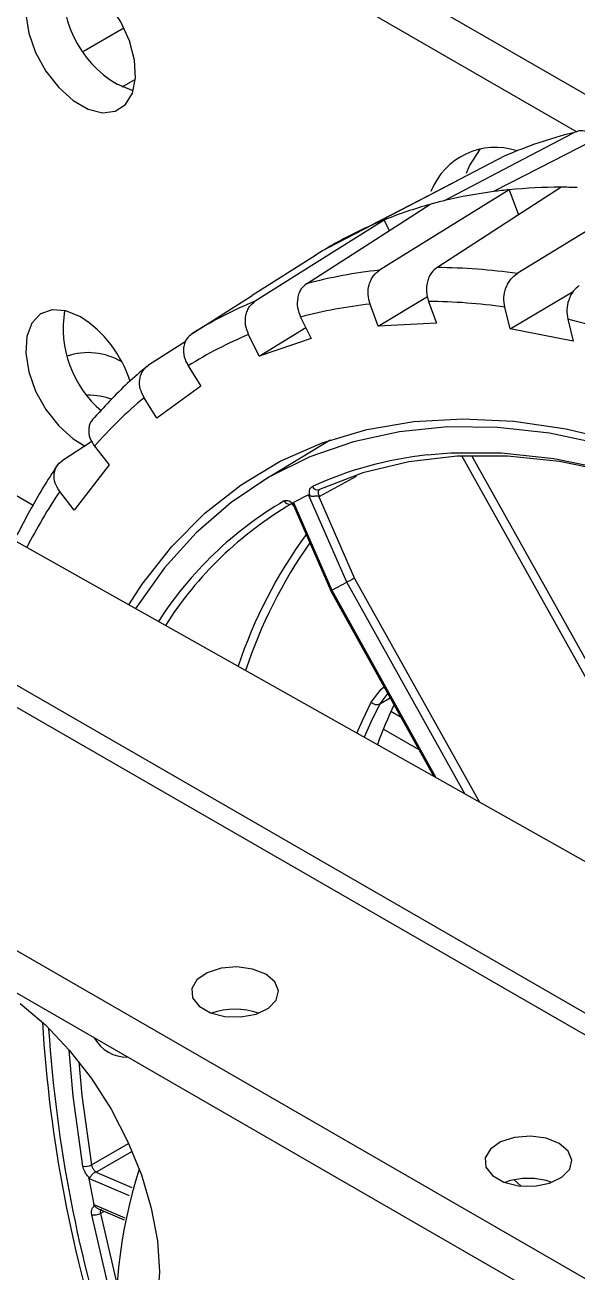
# Model space of a CAD drawing. Header units: inches. Extents: x 0 to 11, y 0 to 8.4.
# Drawn here: x 7.3907 to 7.5016, y 4.7893 to 5.04 of the extents above; entities that cross this region are included whole.
import ezdxf

# ---------------------------------------------------------------- set-up
doc = ezdxf.new("R2010")
doc.units = ezdxf.units.IN
doc.header["$MEASUREMENT"] = 0

msp = doc.modelspace()

# ---------------------------------------------------------------- linework, layer by layer
at = {"color": 7, "linetype": 'Continuous', "lineweight": 25}
for p, q in [((5.805050289265672, 5.76829356582965), (7.675936981155074, 4.688253667897538)), ((5.805050289265672, 5.759787932372507), (7.675936981155074, 4.679748034440395)), ((7.605472245421931, 4.782284073149992), (5.959387781614672, 5.732548407160833)), ((5.955605012314756, 5.730364660926336), (7.601689476122015, 4.780100326915495)), ((7.071949938891388, 5.275046998270122), (7.512685878350879, 5.020615556145726)), ((7.071949938891388, 5.266541364812979), (7.501545650770402, 5.018541039180659)), ((7.093930112638047, 5.102380478914331), (7.535066228516031, 4.85385824158443)), ((7.392363729972356, 4.943430639341283), (7.193884908856818, 5.058010023880454)), ((7.402434003289337, 5.03473390895457), (7.410578167671347, 5.03943543497751)), ((7.410195030808293, 5.027596034542845), (7.412878268858976, 5.029145034898106)), ((7.487931720565426, 5.006884465389009), (7.489784182914621, 5.001865767743525)), ((7.462799453334448, 5.000804376077691), (7.463847582303456, 4.998674554416458)), ((7.449221790303596, 4.993825297495973), (7.436352559960062, 4.98564338271596)), ((7.424199929749387, 4.977916528488401), (7.436342915628102, 4.985637168108527)), ((7.461619314377094, 4.979470371295672), (7.471502817597308, 4.985457724419342)), ((7.488126670416078, 4.978902999060723), (7.500780492757947, 4.986446083819541)), ((7.461619314377094, 4.979470371295672), (7.459989093230027, 4.983886972278659)), ((7.471708470530309, 4.984451794649701), (7.473338691677378, 4.980035193666713)), ((7.488126670416078, 4.978902999060723), (7.487043845494144, 4.983277690390985)), ((7.446041404025884, 4.981301553296396), (7.448169487953463, 4.976977238846643)), ((7.473338691677378, 4.980035193666713), (7.461619314377094, 4.979470371295672)), ((7.499687473508507, 4.980847591927089), (7.50077029843044, 4.976472900596826)), ((7.437730448716237, 4.973434657482595), (7.435602364788657, 4.977758971932346)), ((7.437730448716237, 4.973434657482594), (7.447083397272211, 4.97918419956178)), ((7.50077029843044, 4.976472900596826), (7.488126670416078, 4.978902999060723)), ((7.422895775881642, 4.976330565572689), (7.415481897758342, 4.971593390094831)), ((7.448169487953464, 4.976977238846643), (7.437730448716237, 4.973434657482594)), ((7.423466154822804, 4.971492586356595), (7.426027440777618, 4.967391950546425)), ((7.426027440777618, 4.967391950546425), (7.417185924528263, 4.960979249731482)), ((7.417185924528263, 4.960979249731482), (7.414624638573449, 4.965079885541651)), ((7.404153016358721, 4.956263274325194), (7.398154755618766, 4.952392015469916)), ((7.404668660444478, 4.955322934327189), (7.407585325048863, 4.95157057290067)), ((7.451996625944448, 4.956556632369217), (7.438512293671757, 4.948383113276505)), ((7.526114635239749, 4.86795189936984), (7.478425331132933, 4.953388699712002)), ((7.48036215381939, 4.953457175396408), (7.52855607097637, 4.867116345833765)), ((7.407585325048863, 4.95157057290067), (7.400609976784593, 4.942482599304113)), ((7.457174188354855, 4.949244902752429), (7.449821580782425, 4.945215780471665)), ((7.400609976784593, 4.942482599304113), (7.397693312180207, 4.946234960730629)), ((7.447655974086087, 4.945557362885339), (7.444638897035284, 4.943999531555354)), ((7.455305337312867, 4.927967687351518), (7.447655974086087, 4.945557362885339)), ((7.449821580782425, 4.945215780471665), (7.449782432768338, 4.944990736758295)), ((7.449782432768338, 4.944990736758295), (7.456850696743068, 4.928737296280056)), ((7.444638897035284, 4.943999531555354), (7.452288260262064, 4.926409856021533)), ((7.444697591636367, 4.943291203030763), (7.452110138444572, 4.926246085761507)), ((7.452288340323114, 4.92640989736009), (7.455305257251816, 4.927967646012959)), ((7.455305257251816, 4.927967646012959), (7.455305337312867, 4.927967687351518)), ((7.479059941963768, 4.885410424997944), (7.455305257251816, 4.927967646012959)), ((7.456850696743068, 4.928737296280056), (7.481940957447252, 4.883787351329826)), ((7.452079649355997, 4.926312878477045), (7.472835404252054, 4.888917134112842)), ((7.452288260262064, 4.926409856021533), (7.452288340323114, 4.92640989736009)), ((7.452288340323114, 4.92640989736009), (7.473217383226615, 4.888701939151572)), ((7.463533751629758, 4.905675966801412), (7.46193692376267, 4.903501645239338)), ((7.46193692376267, 4.903501645239338), (7.464060231818661, 4.904727404889034)), ((7.466254153292919, 4.900774605917505), (7.464170122578557, 4.901977691240539)), ((7.462672798692009, 4.898472871409781), (7.469822550335496, 4.894345407641534)), ((7.404052320932204, 4.810818551078667), (7.411471588126315, 4.815167440057372)), ((7.412065883092813, 4.813486855307179), (7.405124290176963, 4.809418949543289)), ((7.405124290176963, 4.809418949543289), (7.405122296914946, 4.809309171365904)), ((7.405122296914946, 4.809309171365904), (7.412171183064754, 4.80631216517215)), ((7.403536533226005, 4.808082721597005), (7.404502525279598, 4.802858049344768)), ((7.411713029696081, 4.804606284321212), (7.403536533226005, 4.808082721597005)), ((7.488945580235034, 4.807835686186753), (7.490317754158698, 4.806586510154742)), ((7.404502525279598, 4.802858049344768), (7.410722601116944, 4.800213432108235)), ((7.405448561283158, 4.801989964663201), (7.410639319195147, 4.799782987095131)), ((7.406611545505797, 4.801495493502168), (7.40585171444457, 4.801086337112806)), ((7.405851714444569, 4.801086337112806), (7.409129387172171, 4.786893569672889))]:
    msp.add_line(p, q, dxfattribs=at)
at = {"color": 7, "linetype": 'Continuous', "lineweight": 25, "flags": 128}
for points in [[(7.401871480220518, 5.049365730242017), (7.398890618870091, 5.050613426928925), (7.396130834369491, 5.050822351776151), (7.393796807309955, 5.049977009783539), (7.392061641801024, 5.048140096099503), (7.391054027130643, 5.045447846208664), (7.390848693469382, 5.042099931969206), (7.39146086947556, 5.038344652864577), (7.392845152855316, 5.034460520766711), (7.394898877643049, 5.030735603984583), (7.397469728466419, 5.027446162555564), (7.400367037080716, 5.02483615930225), (7.403375923360322, 5.023099166225971), (7.406273231974619, 5.022364008156979), (7.408844082797988, 5.022685208406125), (7.410897807585721, 5.024038945020326), (7.412282090965478, 5.026324817547838), (7.412894266971654, 5.029373293280468), (7.412688933310395, 5.032958280718972), (7.411681318640013, 5.036813897745267), (7.409946153131083, 5.040654190882782), (7.407612126071546, 5.044194343157685), (7.404852341570947, 5.047171797670861), (7.401871480220518, 5.049365730242017)], [(7.412443905414197, 5.026798951675191), (7.412218037208306, 5.026853258766089), (7.409237175857878, 5.028100955452996)], [(7.511797052952571, 5.020396018016751), (7.496684309665365, 5.01262901640972), (7.484810335600996, 5.006525551923502)], [(7.474976364532157, 5.004702673947067), (7.489454695246032, 5.012353063879146), (7.500830851764405, 5.018363263751851)], [(7.47936871143397, 5.010229063451466), (7.47998949075192, 5.011715207654369), (7.48216013086991, 5.015127794773194)], [(7.487090495290699, 5.013700350846461), (7.471947828071713, 5.005825554935596), (7.460050428406444, 4.999637423979291)], [(7.451493660619149, 4.99521924018153), (7.466084167066507, 5.002810058432964), (7.477548547646222, 5.008773481316999)], [(7.473425013251093, 4.991256904758861), (7.487351648041686, 5.000288468452318), (7.498294325999942, 5.007383897331675)], [(7.487931720565426, 5.006884465389009), (7.473336591714928, 4.997821596662678), (7.461869313602127, 4.990699970929739)], [(7.515778200766096, 5.006045300012043), (7.501073556133417, 4.997074170604095), (7.48952012914909, 4.990024633349463)], [(7.447230631810562, 4.987986465830414), (7.461118016955314, 4.996919106437833), (7.472029947579895, 5.003936826885834)], [(7.462799453334448, 5.000804376077691), (7.448316464766451, 4.991670646560695), (7.436937388495815, 4.984493361617106)], [(7.401871480220518, 4.981320662584877), (7.398890618870091, 4.982568359271785), (7.396130834369491, 4.98277728411901), (7.393796807309954, 4.981931942126399), (7.392061641801024, 4.980095028442363), (7.391054027130643, 4.977402778551525), (7.390848693469382, 4.974054864312065), (7.39146086947556, 4.970299585207436), (7.392845152855316, 4.966415453109569), (7.394898877643049, 4.962690536327442), (7.397469728466419, 4.959401094898422), (7.400367037080716, 4.956791091645109), (7.402778983568009, 4.955322982742842)], [(7.411538185451617, 4.923450062635517), (7.414259582114613, 4.927604679925754), (7.420201392597963, 4.935195065954816), (7.426823985245384, 4.94186219634121), (7.434092025659687, 4.947570499059642), (7.441966735700577, 4.952289517845278), (7.450406100382812, 4.955994074691106), (7.459365092044329, 4.958664404183494), (7.4687959105883, 4.960286258959218), (7.478648238517334, 4.960850985721319), (7.488869509399093, 4.960355571408178), (7.499405188330957, 4.958802659269509), (7.510199062907322, 4.956200534763474)], [(7.595129118535175, 4.90246722538592), (7.58434835070361, 4.912249720213496), (7.573370487964923, 4.921222832771641), (7.562254727298657, 4.929338176487011), (7.551061009284548, 4.93655199021526), (7.539849694879198, 4.94282537421844), (7.528681239925911, 4.948124499927791), (7.517615869152865, 4.952420792360757), (7.506713251417557, 4.955691084208608), (7.496032177948699, 4.95791774076373), (7.485630245320666, 4.959088755012945), (7.475563544869966, 4.959197812384081), (7.465886360228565, 4.958244324796643), (7.456650874605066, 4.956233433832971), (7.447906889392197, 4.953175983012801), (7.439701555617995, 4.949088459320709), (7.432079119688813, 4.943992904301775), (7.425080684795184, 4.937916795204838), (7.418743989267156, 4.930892896814313), (7.413103203074285, 4.922959084769496), (7.412921935935207, 4.922670501058692)], [(7.519379537153069, 4.946866093869665), (7.508830220929188, 4.950024421672139), (7.498064563759456, 4.952241436425245), (7.487595089762413, 4.953348754053577), (7.477483079112234, 4.953339893179261), (7.467787719670137, 4.952214905666974), (7.458565760544579, 4.949980376320378), (7.449871179926022, 4.946649384339786)], [(7.471469983260088, 4.953577362419426), (7.476189029322856, 4.953978621102614), (7.486361497957959, 4.953987534954585), (7.496893567152236, 4.952873596863242), (7.507723590347815, 4.950643326957509), (7.51878817699537, 4.947309779506241), (7.530022563593207, 4.942892466508652), (7.541360992762519, 4.937417243486233), (7.552737098140049, 4.930916158144585), (7.56408429283526, 4.923427262791039), (7.575336159178311, 4.91499439160597), (7.586426837477537, 4.905666904071548)], [(7.460250001575544, 4.903881422835221), (7.462249352468088, 4.906466155953998), (7.462839351530512, 4.906927070831496)], [(7.457341120142623, 4.897646127305877), (7.458459518021684, 4.90020027051469), (7.460250001575544, 4.903881422835221)], [(7.46193692376267, 4.903501645239338), (7.460159045618911, 4.899846409065618), (7.458837658740462, 4.896803024446694)], [(7.439056209457581, 4.849154099935928), (7.436403333914828, 4.850203182966186), (7.433273130385349, 4.85062819209777), (7.430088350200857, 4.850371727492406), (7.427279115572744, 4.849468426116165), (7.425224829204043, 4.848040283825275), (7.42420293385204, 4.846280179149732), (7.424351442146543, 4.844425823979042), (7.425650297219463, 4.842727659254344), (7.427924081496001, 4.841415031531566), (7.430865707810136, 4.840665218458189), (7.434077893228028, 4.840579486444629), (7.437126814309659, 4.841169414074378), (7.4396006973683, 4.842355328352134), (7.441165430788619, 4.843977064983309), (7.441609688651719, 4.84581559944951), (7.440873471471469, 4.847622627483405), (7.439056209457581, 4.849154099935928)], [(7.38973248303668, 4.843300058830151), (7.394789927154641, 4.838978362569663), (7.399595165376626, 4.833905923091626), (7.40402987678994, 4.82820764069045), (7.407984864081622, 4.822023825990369), (7.4113627423387, 4.815506745032201), (7.414080336987952, 4.808816869978089), (7.416070731829932, 4.802118927754288), (7.41728491673789, 4.795577843927542), (7.417692994449742, 4.78935468169028), (7.41728491673789, 4.783602675950274), (7.416070731829932, 4.778463460178655), (7.414080336987952, 4.7740635789238), (7.4113627423387, 4.770511371864573), (7.407984864081622, 4.76789430612787), (7.404029876789941, 4.766276822557673), (7.399595165376628, 4.7656987489676), (7.394789927154642, 4.766174319447956), (7.38973248303668, 4.767691823875184)], [(7.402319241178894, 4.810605168234911), (7.400392720951855, 4.824664458211696), (7.399581657078285, 4.833921664802263)], [(7.401505915550278, 4.831585515967991), (7.402137250583761, 4.824794282543559), (7.40405232093221, 4.810818551078671)], [(7.49798177455646, 4.81513709527665), (7.495328899013706, 4.816186178306906), (7.492198695484228, 4.816611187438491), (7.489013915299735, 4.816354722833126), (7.486204680671623, 4.815451421456886), (7.484150394302922, 4.814023279165996), (7.483128498950919, 4.812263174490452), (7.483277007245421, 4.810408819319762), (7.484575862318342, 4.808710654595066), (7.48684964659488, 4.807398026872287), (7.489791272909014, 4.806648213798909), (7.493003458326907, 4.806562481785351), (7.496052379408537, 4.807152409415099), (7.498526262467178, 4.808338323692856), (7.500090995887499, 4.80996006032403), (7.500535253750598, 4.811798594790231), (7.499799036570347, 4.813605622824126), (7.49798177455646, 4.81513709527665)], [(7.409077304008314, 4.780399565661629), (7.40748111951381, 4.786326089752345), (7.404129392957796, 4.800814767023642)]]:
    msp.add_lwpolyline(points, dxfattribs=at)
at = {"color": 7, "linetype": 'Continuous', "lineweight": 25}
for centre, radius, start, end in [((7.420191432336117, 5.046992924928663), 0.02183809162130654, 170.3124497230865, 239.8932702658348), ((7.52159230418661, 4.934608786344517), 0.0862893411288735, 103.9221176360771, 113.5680886434885), ((7.485199618007918, 5.001477345021837), 0.01393128190405501, 71.90889454706542, 158.6101866374218), ((7.498136059229974, 4.902912294135031), 0.1044717230778142, 89.91320118824804, 95.60533706426334), ((7.498204081890152, 4.89602664982636), 0.1113572840723017, 88.26948077872392, 89.95356740938914), ((7.496043241515641, 4.917602057987456), 0.0896121119401883, 103.5969053864171, 105.5434633873373), ((7.496930832115841, 4.913701155664295), 0.09361236551146786, 97.43927754391163, 103.5636421660941), ((7.49762286760044, 4.908850439055112), 0.0985118706049656, 95.64562783246068, 97.4731053174903), ((7.495222814470128, 4.920427531312525), 0.08667013050491157, 105.5214614560904, 111.9687448234801), ((7.494053921539432, 4.923287203695314), 0.08357986409810059, 114.0063783641325, 120.6116672739322), ((7.494476812704606, 4.922359589599519), 0.08459928854471654, 111.9897069429728, 114.0124210025207), ((7.493976313816765, 4.923431902279764), 0.0834158120845885, 120.6164003203211, 122.6582017252381), ((7.471480279558346, 4.898008444510762), 0.09318846353756116, 95.91971032717863, 105.0832093828357), ((7.472431580149352, 4.872553310654475), 0.118707751063805, 81.72324210048376, 89.52050150164223), ((7.420120280201627, 4.979028427194318), 0.02175450075113131, 170.4900903875109, 229.7676050247486), ((7.468606533740764, 4.907536380065753), 0.08321845810900992, 112.3680238592955, 122.2500217787744), ((7.46959311467877, 4.89316081895084), 0.09123306487042494, 96.04267003327145, 104.9602496767514), ((7.470523509684976, 4.868237292476089), 0.1162205431396073, 81.82792975238927, 89.41581384972592), ((7.388759737774706, 4.960952067517916), 0.02422390255444345, 17.7802703886531, 57.2296659332135), ((7.462797178627747, 4.828973735665905), 0.1562899935121636, 70.11969537456451, 76.34721395300167), ((7.466780593312566, 4.902490204588318), 0.08147066509718982, 112.5005745397605, 122.117471098305), ((7.403366822234123, 4.961021752890093), 0.01311944609010671, 58.94317613131943, 108.7655489679384), ((7.403485099916098, 4.951723236122946), 0.01385531619957411, 70.09161692186451, 91.06064232714209), ((7.470058750666965, 4.898556994108834), 0.086592354559619, 129.8047421555518, 139.0383506624532), ((7.479692969265502, 4.878454873965851), 0.07557119669756929, 96.24678597431485, 114.4517354233682), ((7.449441559016748, 4.947679739503744), 0.001116335921477279, 202.7460659768789, 292.6343744509808), ((7.485690627620506, 4.886852074993277), 0.1061595716042355, 145.9874953051448, 153.0396315949291), ((7.480808299099269, 4.879370341567596), 0.07528221378634734, 120.359903013303, 147.2505325405294), ((7.482124460169673, 4.879110963505894), 0.07491512491617151, 120.3678459528854, 147.5558313693717), ((7.443807879936859, 4.944816481721504), 0.001157197067659154, 204.9183511029445, 292.5227855850414), ((7.526279706073475, 4.880022321465126), 0.09785279180227997, 143.9476230134121, 161.4920810053873), ((7.528174573053725, 4.879573205626396), 0.09808041282010402, 144.9305508900568, 161.7871590898922), ((7.461344626041627, 4.904807168741088), 0.001433599736319395, 220.2218723815009, 294.403129969311), ((7.545624675486534, 4.865068567034623), 0.08942612902510884, 154.641791558738, 160.2278493542475), ((7.432869025122199, 4.828043320266848), 0.01410013832371916, 70.43682261725681, 109.5631773827432), ((7.669935442991346, 4.85632021226558), 0.2762454396136505, 183.484019884118, 198.2160922419853), ((7.672654285219707, 4.85631355659875), 0.2777919945311723, 183.7445695669173, 198.0941270195188), ((7.411236445812414, 4.840066014111632), 0.007571309369659925, 209.2062484742301, 270.79912805848), ((7.402911751489444, 4.812937507625787), 0.002406423799404561, 255.7460408165245, 298.292220241097), ((7.505287509452411, 4.780414112706702), 0.0962887065605401, 162.1091454939636, 186.1177390639089), ((7.491794590221077, 4.794026315607588), 0.01410013832370164, 70.43682261722002, 109.5631773827732), ((7.404610288009635, 4.803362230663804), 0.0025924565664315, 259.3098420031097, 298.611040815822)]:
    msp.add_arc(centre, radius, start, end, dxfattribs=at)
for points, knots in [([(7.505424193024171, 5.017120767960252), (7.505388901578692, 5.01717826573846), (7.505018728979663, 5.017781360956253), (7.503924191315021, 5.018444399242193), (7.502332717669403, 5.018909538956424), (7.501332072298248, 5.018545573203547), (7.500830851764406, 5.018363263751851)], [0, 0, 0, 0, 0.03390330504062353, 0.3556123692920852, 0.677227995477053, 1, 1, 1, 1]), ([(7.459989093230027, 4.983886972278659), (7.459818274561904, 4.984526290320979), (7.459476752002005, 4.985804496835535), (7.459698914464987, 4.987537756682144), (7.460163355542978, 4.988771953770105), (7.460793706557596, 4.989850235276704), (7.461447897372945, 4.9903670497235), (7.461869313602127, 4.990699970929739)], [0, 0, 0, 0, 0.2498545218870933, 0.499541161717621, 0.6366718540035852, 0.7659515027582119, 1, 1, 1, 1]), ([(7.473425013251093, 4.991256904758861), (7.473037589446121, 4.990938609599556), (7.472424532027094, 4.990434940990797), (7.471821785983273, 4.989366315724229), (7.471380198763036, 4.988115050495354), (7.471189192924008, 4.986366984973261), (7.471535388092986, 4.985090154180555), (7.471708470530309, 4.984451794649701)], [0, 0, 0, 0, 0.2258044907952861, 0.3573118547567013, 0.5009271414486824, 0.7504854067850701, 1, 1, 1, 1]), ([(7.487043845494144, 4.983277690390985), (7.486948585261347, 4.9839109151696), (7.486758128802934, 4.985176939250929), (7.487146370004638, 4.986893550658819), (7.48771187656687, 4.988115577803467), (7.488417708367017, 4.98918340269404), (7.489088207462366, 4.989695044349036), (7.48952012914909, 4.990024633349463)], [0, 0, 0, 0, 0.2498545218869666, 0.4995411617173855, 0.6366718540373721, 0.7659515028032999, 1, 1, 1, 1]), ([(7.447230631810562, 4.987986465830414), (7.446850427105221, 4.987672236914654), (7.446248793148107, 4.987175002705363), (7.445709994646865, 4.986123461364541), (7.445358271955097, 4.984893564627959), (7.445316872111111, 4.98317770909821), (7.445799907477205, 4.981926902079085), (7.446041404025884, 4.981301553296396)], [0, 0, 0, 0, 0.2258044880215603, 0.3573118526785404, 0.5009271414614517, 0.7504854067914506, 1, 1, 1, 1]), ([(7.501987171045905, 4.987628474641821), (7.501591399672219, 4.987308337384652), (7.500965133099758, 4.986801753846546), (7.500291290723944, 4.985733814869201), (7.499750189772168, 4.984485884133131), (7.49939401989788, 4.982746390873017), (7.49958966134493, 4.981480487984153), (7.499687473508507, 4.980847591927089)], [0, 0, 0, 0, 0.2258044880505865, 0.3573118527002972, 0.5009271414613402, 0.75048540679141, 1, 1, 1, 1]), ([(7.435602364788657, 4.977758971932346), (7.435362778535669, 4.978385881896614), (7.434883767012302, 4.979639280592291), (7.434954287618806, 4.981348755751018), (7.435326142054676, 4.982570663632713), (7.435887139072284, 4.983641232368737), (7.436525907226738, 4.984159502614967), (7.436937388495814, 4.984493361617106)], [0, 0, 0, 0, 0.2498545218868398, 0.4995411617171189, 0.6366718540719661, 0.765951502849484, 1, 1, 1, 1]), ([(7.424199929749387, 4.977916528488401), (7.423825596312192, 4.977608466397557), (7.42323325301942, 4.977120990540104), (7.422749310267067, 4.976103784244589), (7.422475072425306, 4.974919309732204), (7.422563174834927, 4.973275467781403), (7.423165179053274, 4.972086845494138), (7.423466154822804, 4.971492586356595)], [0, 0, 0, 0, 0.2258044880404647, 0.3573118526927102, 0.5009271414613778, 0.750485406791431, 1, 1, 1, 1]), ([(7.415202462594353, 4.971397132057596), (7.413886955252313, 4.970277806250206), (7.410016534877653, 4.96698458144457), (7.406528719265073, 4.96316394110969), (7.40422636843458, 4.960641888505677)], [0, 0, 0, 0, 0.3398874578723321, 1, 1, 1, 1]), ([(7.414624638573449, 4.965079885541651), (7.414325165054323, 4.96567626309928), (7.413726419238087, 4.966868617496993), (7.413664342431378, 4.968514597526488), (7.413954902265208, 4.969700130453171), (7.414454779360146, 4.970745051380898), (7.415079479082824, 4.971261016200788), (7.415481897758342, 4.971593390094831)], [0, 0, 0, 0, 0.249854521886816, 0.4995411617171081, 0.6366718540727158, 0.7659515028504965, 1, 1, 1, 1]), ([(7.40435216342448, 4.960683214854388), (7.404238429380502, 4.960583259752392), (7.403918000766629, 4.960301651241321), (7.403646140685099, 4.959604802081766), (7.403421425428048, 4.958498881930412), (7.40362081779985, 4.956960062641063), (7.404319399939762, 4.955868611928801), (7.404668660444478, 4.955322934327189)], [0, 0, 0, 0, 0.0854781159351401, 0.2408217737448516, 0.4104679690711421, 0.7052597784792822, 1, 1, 1, 1]), ([(7.397693312180207, 4.946234960730629), (7.397344651357949, 4.946783609264761), (7.396647563985344, 4.947880537685528), (7.396475963114053, 4.949425241411646), (7.396698990481186, 4.950551418869007), (7.397147838825519, 4.951553536246442), (7.397760251807805, 4.952063504463554), (7.398154755618766, 4.952392015469917)], [0, 0, 0, 0, 0.2498545218873417, 0.4995411617181093, 0.6366718539328646, 0.7659515026638258, 1, 1, 1, 1]), ([(7.397235653552483, 4.95153473965781), (7.396232521572843, 4.950020405552383), (7.393281555261356, 4.945565608955172), (7.390753093514294, 4.940653404450706), (7.389084140338342, 4.937411022271822)], [0, 0, 0, 0, 0.3399333891868462, 1, 1, 1, 1]), ([(7.447903967033127, 4.945423243661464), (7.447866222216215, 4.945658126395378), (7.447790914690442, 4.946126758620546), (7.44791132830351, 4.946841582506635), (7.448222411982955, 4.947094150001358), (7.448412043306487, 4.947248110853276)], [0, 0, 0, 0, 0.281769032995333, 0.5621786102121156, 1, 1, 1, 1]), ([(7.442758407367883, 4.944328924155297), (7.442903516926261, 4.944383038141827), (7.443192939760374, 4.944490969166647), (7.443849520204664, 4.944355837326396), (7.444326261177686, 4.943965130514639), (7.444617599929182, 4.943726367661895)], [0, 0, 0, 0, 0.2811138799038857, 0.5606851591347569, 1, 1, 1, 1]), ([(7.447655974086087, 4.945557362885339), (7.447665373183899, 4.945560307683694), (7.447685122217341, 4.945566495184065), (7.447724340815621, 4.945555973627774), (7.447798932994843, 4.945517650443181), (7.447858780707668, 4.945463858072125), (7.447903967033127, 4.945423243661464)], [0, 0, 0, 0, 0.1366464377157597, 0.287116393767429, 0.4617573650696734, 1, 1, 1, 1]), ([(7.449782432768338, 4.944990736758295), (7.449787872205026, 4.945035384254638), (7.449794678574938, 4.945091251689667), (7.449776345517936, 4.945159923148363), (7.449761342881472, 4.945192734496954), (7.449741342163539, 4.94522247394692), (7.449712312309035, 4.945251036073958), (7.449670936375018, 4.945275051243138), (7.44958899889365, 4.945301941302353), (7.449432954728202, 4.945311488510985), (7.449228787040583, 4.945291166685688), (7.449053764624119, 4.945268621674993), (7.448960486162042, 4.945256500928467), (7.448811262466839, 4.945238182908232), (7.448578327357273, 4.945220660100558), (7.44829127583701, 4.945238559634618), (7.448068137056469, 4.945297321456948), (7.447955565008312, 4.945383666821237), (7.447903967033127, 4.945423243661464)], [0, 0, 0, 0, 0.06288038969393968, 0.07868226381099169, 0.09444750819148753, 0.1103824600043024, 0.1259302016808588, 0.1493497873212553, 0.1776115584678412, 0.251619336380043, 0.3767987394398481, 0.4609815530110259, 0.4866851906635938, 0.5014439022534366, 0.6600979332238106, 0.7938467838833069, 0.9055086168953428, 1, 1, 1, 1]), ([(7.449871179926023, 4.946649384339787), (7.449790395782788, 4.94659150856984), (7.449669065375668, 4.946504584447744), (7.449591598911448, 4.946287204110914), (7.449565623679815, 4.946098690018427), (7.449577847131445, 4.945887492101439), (7.44963884460612, 4.945588995358218), (7.449748675655815, 4.945364962551848), (7.449821765169323, 4.945215874940719)], [0, 0, 0, 0, 0.249406137439254, 0.3745852463387622, 0.50045901101733, 0.626169412814426, 0.7512261257044003, 1, 1, 1, 1]), ([(7.444335426471361, 4.943698081204317), (7.444335075922098, 4.943697563755482), (7.444321989094965, 4.94367824617535), (7.444358456962159, 4.943646275584928), (7.444434077187229, 4.943562414148476), (7.444560000992755, 4.943447707236984), (7.444660088721875, 4.943329957216879), (7.444702370501743, 4.943280214051825)], [0, 0, 0, 0, 0.006539491745212779, 0.2441345826619855, 0.5032185143543856, 0.7901360576016143, 1, 1, 1, 1]), ([(7.444617599929182, 4.943726367661895), (7.444610642072145, 4.943765942181242), (7.444598181055357, 4.943836817272127), (7.444597614036554, 4.943920985529954), (7.444610717940034, 4.943976429979652), (7.444629912517017, 4.943992165934597), (7.444638897035284, 4.943999531555354)], [0, 0, 0, 0, 0.3653216879843655, 0.6542646194004283, 0.8381696119005045, 0.9999999999999999, 0.9999999999999999, 0.9999999999999999, 0.9999999999999999]), ([(7.444617599929182, 4.943726367661895), (7.444629211807258, 4.943653473684662), (7.444654636827083, 4.94349386721925), (7.444666650395741, 4.94335747147478), (7.444695553858626, 4.94330530197227), (7.444702241046315, 4.943293231887231)], [0, 0, 0, 0, 0.3925208570238038, 0.8594518912077264, 1, 1, 1, 1]), ([(7.456850696743068, 4.928737296280056), (7.456709310526154, 4.928668505480698), (7.456415434779034, 4.928525521617082), (7.455939636947006, 4.928289413002463), (7.455549824218973, 4.92809344440507), (7.455384727386676, 4.928008523328881), (7.455305337312867, 4.927967687351518)], [0, 0, 0, 0, 0.2706993823547629, 0.5626572728984407, 0.7896951086164165, 1, 1, 1, 1]), ([(7.452288260262064, 4.926409856021533), (7.452204772824604, 4.926366649488487), (7.452082844089574, 4.92630354876244), (7.452106913069787, 4.926312108950572), (7.452114501460089, 4.926314807779026)], [0, 0, 0, 0, 0.6847232314658325, 0.9999999999999999, 0.9999999999999999, 0.9999999999999999, 0.9999999999999999]), ([(7.403653747024102, 4.808267583921469), (7.403475063436692, 4.80843953545668), (7.403118558359571, 4.808782608909648), (7.40259054414204, 4.809600013757945), (7.402421989328388, 4.810224495052187), (7.402319241178894, 4.810605168234911)], [0, 0, 0, 0, 0.2817690329953329, 0.5621786102121195, 1, 1, 1, 1]), ([(7.405122296914946, 4.809309171365904), (7.405121666646825, 4.80932029700461), (7.405120457168523, 4.80934164699549), (7.405104058012511, 4.809368638173916), (7.405072539350324, 4.809385167892543), (7.405037734767808, 4.809392895540597), (7.404997854993304, 4.809395900904484), (7.404895628742545, 4.809389615365675), (7.404713159778459, 4.809327827948114), (7.404486394640953, 4.809193546920167), (7.404253047377121, 4.808984980142642), (7.404049783945718, 4.80874531907138), (7.403888819139063, 4.808520126133645), (7.403768321493207, 4.80834847126437), (7.403689765120561, 4.808293011995818), (7.403653747024102, 4.808267583921469)], [0, 0, 0, 0, 0.0340267707809931, 0.06529703732170651, 0.09459872894850617, 0.1102043168046948, 0.1251631020128479, 0.1534183000412331, 0.2472932729248808, 0.3745660260455653, 0.5050524830235342, 0.6579061563064917, 0.7924844660866741, 0.9048541287539428, 1, 1, 1, 1]), ([(7.404052320932208, 4.810818551078671), (7.404087752352559, 4.810665843789632), (7.40414096711085, 4.810436491384477), (7.404296545947336, 4.810138853888811), (7.404435567974771, 4.809931056962811), (7.404595433064715, 4.80974871928357), (7.40482573173407, 4.80954440293003), (7.405004956484474, 4.809469271476907), (7.4051242255787, 4.809419273581294)], [0, 0, 0, 0, 0.2494061374392191, 0.3745852463389595, 0.5004590110173597, 0.6261694128141586, 0.751226125704121, 1, 1, 1, 1]), ([(7.403536533226005, 4.808082721597005), (7.403534955028466, 4.80809721766904), (7.403531638978714, 4.808127676274445), (7.403542159626266, 4.808166882985998), (7.403575902435446, 4.808224368878832), (7.403620257776466, 4.808248992529448), (7.403653747024102, 4.808267583921469)], [0, 0, 0, 0, 0.1366464377157115, 0.2871163937675706, 0.4617573650695156, 0.9999999999999999, 0.9999999999999999, 0.9999999999999999, 0.9999999999999999]), ([(7.404129392957796, 4.800814767023642), (7.404098540375115, 4.801046637235452), (7.404037004512012, 4.801509105280974), (7.404182376656455, 4.802203751731753), (7.404507360030641, 4.802435164568971), (7.404705958967695, 4.802576582091045)], [0, 0, 0, 0, 0.2811138799039051, 0.5606851591347711, 1, 1, 1, 1]), ([(7.404705958967695, 4.802576582091045), (7.404675813108286, 4.802604805608285), (7.40462182406279, 4.802655351878523), (7.404558663265925, 4.802733167243338), (7.40451796089839, 4.802801273419389), (7.404507446715071, 4.802839947119193), (7.404502525279598, 4.802858049344768)], [0, 0, 0, 0, 0.3653216879844116, 0.6542646194004275, 0.8381696119005967, 1, 1, 1, 1]), ([(7.404705958967695, 4.802576582091045), (7.404765375411751, 4.80251875598157), (7.404895471874903, 4.802392141667296), (7.405097847104774, 4.802201083572617), (7.405286766727289, 4.802061705802644), (7.405406592787951, 4.80201531678184), (7.405451897732013, 4.801997777592277)], [0, 0, 0, 0, 0.2632734970298524, 0.5764557497550801, 0.8398624768378256, 1, 1, 1, 1]), ([(7.40610123224761, 4.801942768880966), (7.406082163185794, 4.801934935529855), (7.406017894890319, 4.801908534853794), (7.405902515629261, 4.801782980835573), (7.405794019844742, 4.80152002516758), (7.405832471675941, 4.80123098425344), (7.40585171444457, 4.801086337112806)], [0, 0, 0, 0, 0.07802518312245069, 0.2629676054193058, 0.631160769234393, 0.9999999999999999, 0.9999999999999999, 0.9999999999999999, 0.9999999999999999])]:
    msp.add_open_spline(points, degree=3, knots=knots, dxfattribs=at)

doc.saveas('drawing.dxf')
